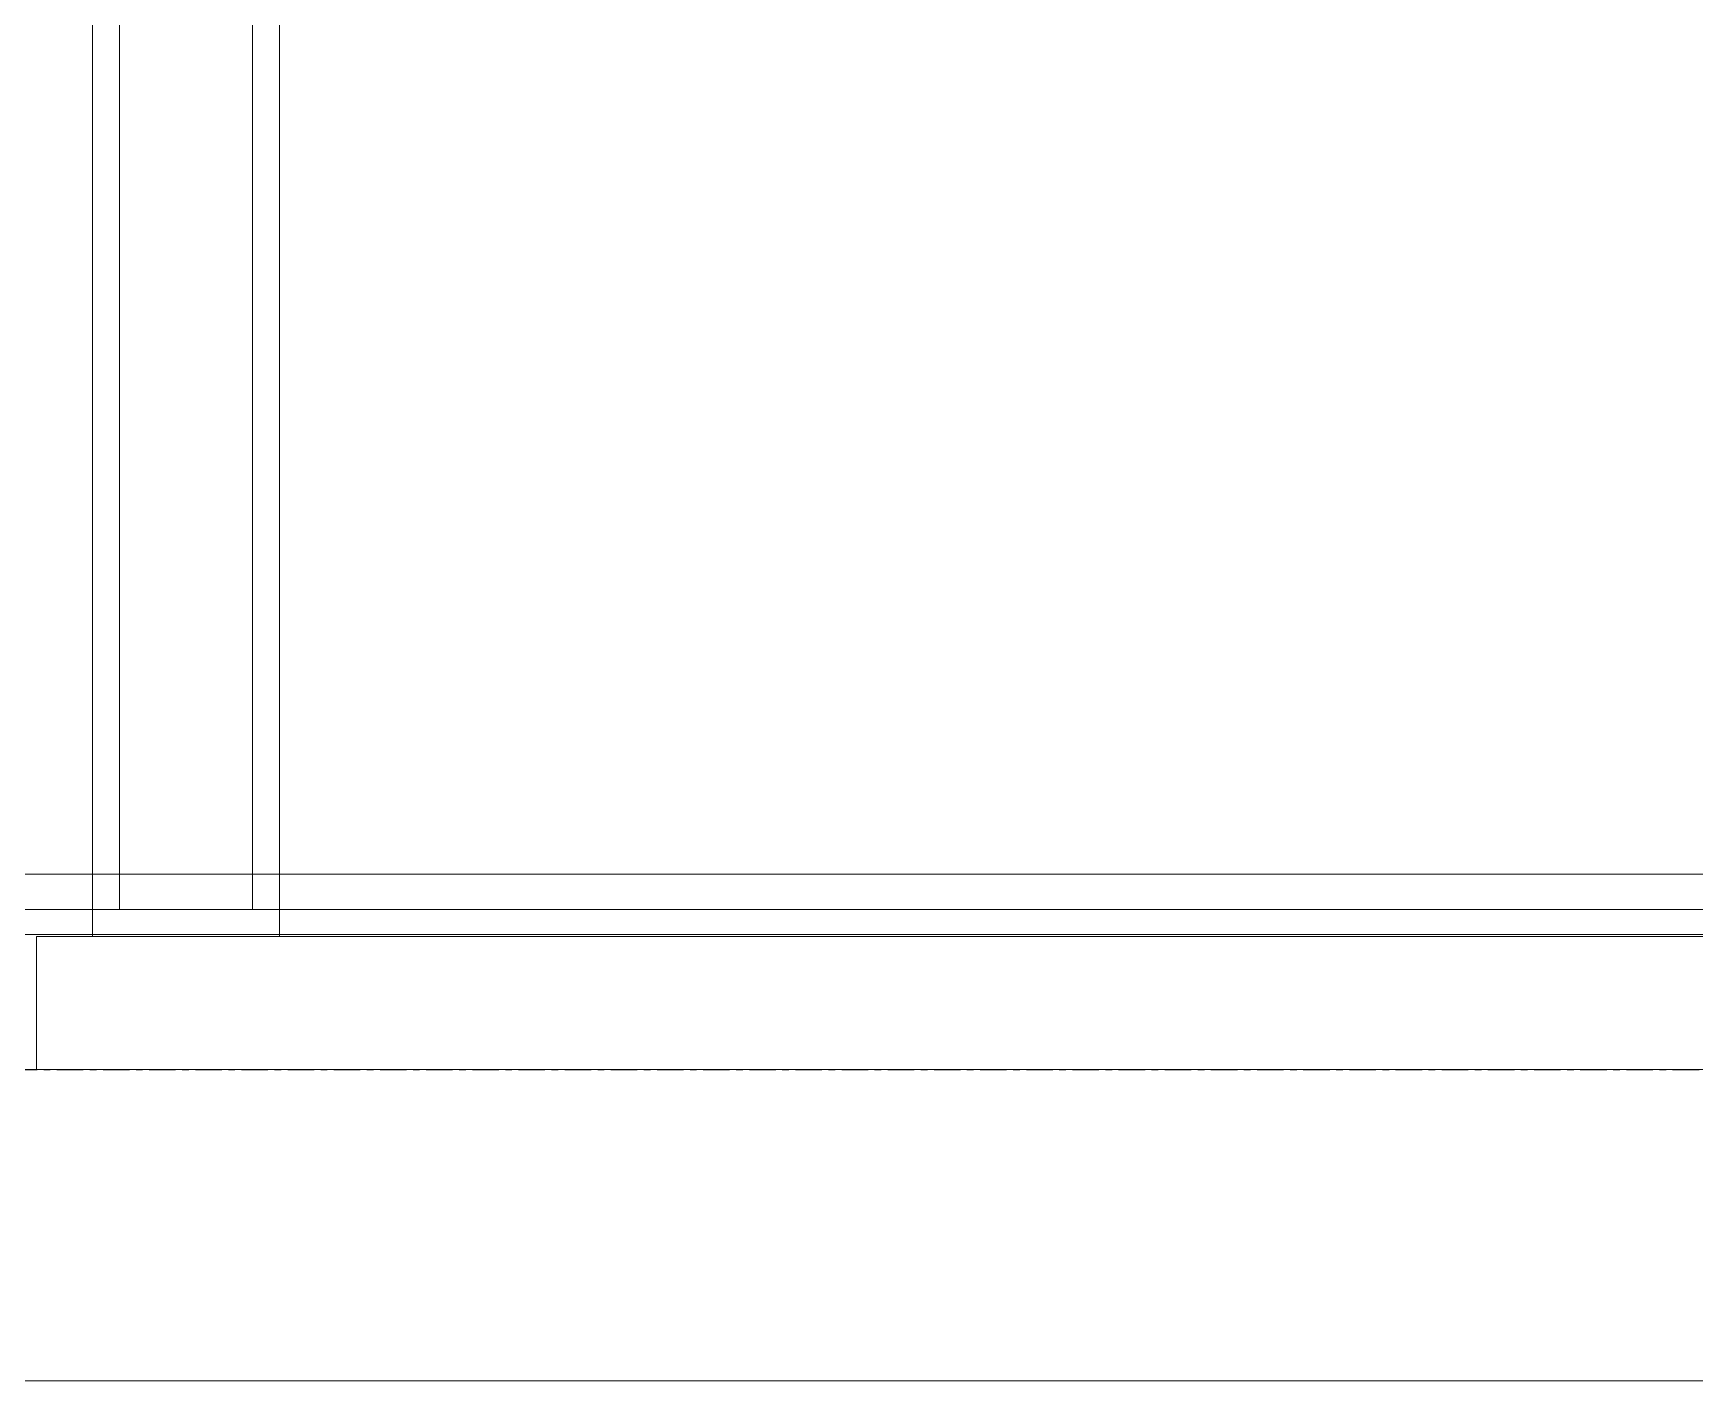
# Model space of a CAD drawing. Header units: millimetres. Extents: x -677815 to 476396, y -125373 to 39000.
# Drawn here: x 238601 to 239401, y -150 to 499 of the extents above; entities that cross this region are included whole.
import ezdxf

# ---------------------------------------------------------------- set-up
doc = ezdxf.new("R2010")
doc.units = ezdxf.units.MM
doc.linetypes.add('Xref building Toll$0$Grid Line', pattern=[22.225, 12.7, -3.175, 3.175, -3.175])
for name, color, linetype, lineweight in [('AM_BOR', 4, 'Continuous', 25), ('Xref building Toll$0$A-WALL', 113, 'Continuous', 9), ('Xref building Toll$0$A-WALL-PATT', 111, 'Continuous', 9)]:
    doc.layers.add(name, color=color, linetype=linetype, lineweight=lineweight)
doc.layers.add('Xref building Toll$0$S-GRID', color=8, linetype='Continuous')

# ---------------------------------------------------------------- blocks, each defined once
blk = doc.blocks.new('Xref building Toll$0$Toll Grids')
at = {"layer": 'Xref building Toll$0$S-GRID', "linetype": 'Xref building Toll$0$Grid Line'}
blk.add_line((-9195.85, 0), (280997.67, 0), dxfattribs=at)
blk = doc.blocks.new('Xref building Toll$0$building block 28092016')
at = {"layer": 'Xref building Toll$0$A-WALL-PATT', "lineweight": 9}
h = blk.add_hatch(dxfattribs=at)
h.set_pattern_fill('FP_1', color=256, style=0, pattern_type=2)
h.set_pattern_definition([(50, (714549.7, -811512), (3643.682, -318.78), [381, -4191]), (355, (714549.7, -811512), (-704.856, 3821.136), [304.8, -3352.8]), (100.451, (714853.3, -811538.5), (2938.852, 3502.332), [323.8, -3561.8]), (46.184, (714549.7, -810496), (5421.58, -840.856), [571.5, -6286.5]), (96.636, (715001.5, -810566), (4748.05, 4948.55), [485.7, -5342.7]), (351.184, (714549.7, -810496), (4748.1, 4948.51), [457.2, -5029.2]), (21, (715057.7, -810750), (3032.288, -2045.304), [381, -4191]), (326, (715057.7, -810750), (1236.04, 3683.76), [304.8, -3352.8]), (71.451, (715310.3, -810920.4), (4268.343, 1638.425), [323.8, -3561.8]), (37.5, (714549.7, -811512), (61.772, 1691.101), [167.64, -3144.52, 167.64, -3235.96, -3365.5]), (37.5, (714549.7, -811512), (61.772, 1691.101), [-6715.76, 167.64, -3197.86]), (7.5, (714549.7, -811512), (1336.393, 2003.611), [167.64, -1772.92, 167.64, -3068.32, -1282.7]), (7.5, (714549.7, -811512), (1336.393, 2003.611), [-5176.52, 167.64, -1115.06]), (327.5, (713416.8, -811512), (2711.818, -114.5786), [167.64, -1102.36, 167.64, -3794.76, -5257.8]), (327.5, (713416.8, -811512), (2711.818, -114.5786), [-5232.4, 167.64, -5090.16]), (317.5, (712908.8, -811512), (2962.586, 508.533), [167.64, -1483.36, 167.64, -2463.8, -3733.8]), (317.5, (712908.8, -811512), (2962.586, 508.533), [-4282.44, 167.64, -3566.16])])
h.paths.add_polyline_path([(992549.64, -671649.46), (992549.64, -671499.46), (943064.64, -671499.46), (943064.64, -671649.46), (992399.64, -671649.46)], flags=0)
at = {"layer": 'Xref building Toll$0$A-WALL', "lineweight": 18}
for p, q in [((961179.64, -664409.46), (961179.64, -671435.46)), ((961269.64, -671435.46), (961269.64, -664409.46)), ((992643.64, -671405.46), (929492.14, -671405.46)), ((966069.64, -671422.46), (961139.64, -671422.46)), ((929492.14, -671434.46), (992614.64, -671434.46)), ((961179.64, -671435.46), (961269.64, -671435.46)), ((961139.64, -671499.46), (974339.64, -671499.46)), ((954245.64, -671649.46), (965142.64, -671649.46))]:
    blk.add_line(p, q, dxfattribs=at)
at = {"layer": 'Xref building Toll$0$A-WALL'}
for p, q in [((961192.64, -671422.46), (961192.64, -664422.46)), ((961256.64, -671422.46), (961256.64, -664422.46)), ((966082.64, -671435.46), (961152.64, -671435.46)), ((961152.64, -671499.46), (961152.64, -671435.46))]:
    blk.add_line(p, q, dxfattribs=at)
blk = doc.blocks.new('Xref building Toll')
for name, p in [('Xref building Toll$0$Toll Grids', (0, 0)), ('Xref building Toll$0$building block 28092016', (-722549.64, 671499.46))]:
    blk.add_blockref(name, p)

msp = doc.modelspace()

# ---------------------------------------------------------------- block references
at = {"layer": 'AM_BOR'}
msp.add_blockref('Xref building Toll', (0, 0), dxfattribs=at)

doc.saveas('drawing.dxf')
